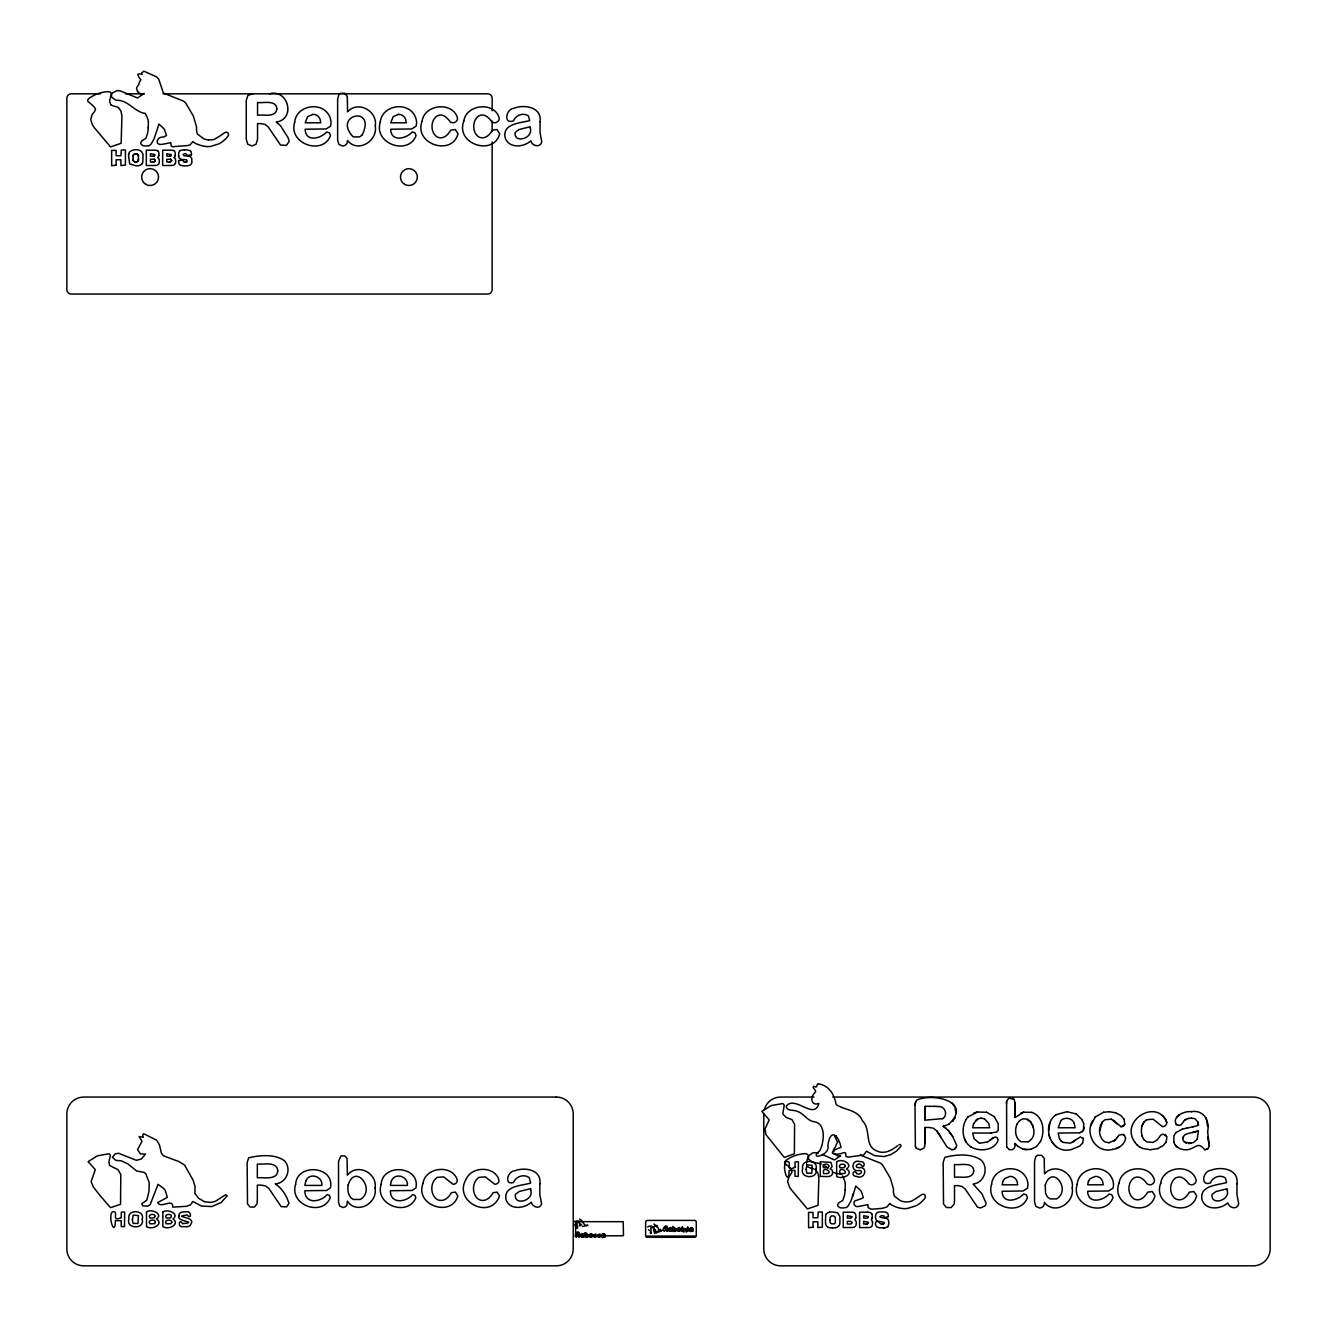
<?xml version="1.0" encoding="UTF-8"?>
<svg xmlns="http://www.w3.org/2000/svg" width="1337" height="1337" viewBox="0 0 1337 1337"><rect width="100%" height="100%" fill="white"/><g stroke="black" fill="none" stroke-linecap="round" stroke-linejoin="round"><path stroke-width="1.5" d="M1207.562 1131.687C1210.186 1121.058 1203.551 1109.443 1191.451 1111.682M582.314 1226.363L583.717 1226.33M1204.838 1149.787L1207.963 1148.6L1209.316 1145.976L1207.629 1131.687M138.413 159.036L138.413 156.362A19.169 19.169 0 0 0 138.379 155.56L136.875 153.922A17.732 17.732 0 0 0 135.906 153.905A19.704 19.704 0 0 0 134.786 153.922L133.165 155.476A18.05 18.05 0 0 0 133.132 156.446L133.115 159.187A16.011 16.011 0 0 0 133.165 160.356L134.636 161.794A18.066 18.066 0 0 0 135.622 161.827L135.839 161.827A15.676 15.676 0 0 0 136.641 161.81L138.129 161.142A2.975 2.975 0 0 0 138.346 160.356L138.379 160.022A18.634 18.634 0 0 0 138.413 159.036A13.236 13.236 0 0 1 138.346 160.524M148.173 127.667L148.407 122.051M845.101 1189.679L845.335 1184.064M155.209 160.44L154.574 159.337L150.429 159.287L150.429 162.028L152.986 162.028A15.66 15.66 0 0 0 153.788 161.994L155.209 160.824M171.554 160.44L170.919 159.337L166.774 159.287L166.774 162.028L169.331 162.028A15.66 15.66 0 0 0 170.133 161.994L171.571 160.824M128.586 156.028L129.672 163.933L135.973 165.838A20.306 20.306 0 0 0 138.764 165.654M648.478 1229.789L651.069 1231.243L650.835 1227.717M791.203 1169.19L791.989 1172.114L790.117 1175.24A14.891 14.891 0 0 0 789.064 1176.677L787.627 1181.607L789.498 1187.055A25.403 25.403 0 0 0 791.32 1189.746L807.448 1208.915L818.06 1205.305L818.862 1177.797L817.826 1172.933L815.386 1169.775A10.078 10.078 0 0 0 814.851 1169.323M577.149 1226.096L577.016 1222.77M191.475 154.825L187.247 155.543L185.843 153.621A18.066 18.066 0 0 0 184.941 153.621L183.102 154.474M1071.388 1149.519C1051.216 1155.101 1040.236 1125.787 1056.13 1114.69M1048.676 1130.701L1049.896 1123.013M155.192 161.159L155.209 160.992A6.117 6.117 0 0 0 155.209 160.29M171.537 161.159L171.554 160.992A6.117 6.117 0 0 0 171.554 160.29M806.545 1162.572L807.632 1158.176A21.375 21.375 0 0 0 808.083 1156.455L808.15 1155.72A1.755 1.755 0 0 0 808.016 1155.151A2.356 2.356 0 0 0 807.08 1154.098L805.593 1153.664A6.317 6.317 0 0 0 804.841 1153.664A35.33 35.33 0 0 0 786.006 1160.349L784.735 1161.836A2.005 2.005 0 0 0 784.618 1162.672A1.738 1.738 0 0 0 784.886 1163.491L786.992 1165.279L785.939 1164.494M158.969 155.259L158.735 156.329A2.407 2.407 0 0 1 157.9 157.415M175.314 155.259L175.08 156.329A2.407 2.407 0 0 1 174.245 157.415M1006.677 1146.745L1006.611 1101.103L1008.9 1098.212L1014.048 1099.231L1015.218 1103.192L1015.218 1117.481L1015.151 1103.192M1006.377 1103.593L1006.661 1101.103M880.03 1216.486L881.568 1215.651A18.701 18.701 0 0 1 882.504 1215.634L883.857 1215.885L884.175 1217.556L888.403 1216.837A9.259 9.259 0 0 0 888.42 1216.152L888.286 1215.032A3.978 3.978 0 0 0 887.618 1213.428A2.992 2.992 0 0 0 886.698 1212.609A3.643 3.643 0 0 0 886.047 1212.308L884.359 1211.991A22.696 22.696 0 0 0 882.838 1211.907L881.35 1211.907A20.891 20.891 0 0 0 879.529 1212.007L878.977 1212.091A5.264 5.264 0 0 0 877.072 1212.759A2.824 2.824 0 0 0 876.236 1213.612L875.952 1214.146A8.306 8.306 0 0 0 875.618 1217.539L875.919 1219.377A3.175 3.175 0 0 0 877.273 1220.915A4.462 4.462 0 0 0 878.376 1221.333L878.626 1221.4A20.991 20.991 0 0 0 880.615 1221.617L884.325 1222.503A4.145 4.145 0 0 1 884.325 1223.071L883.256 1224.04A14.54 14.54 0 0 1 882.554 1224.057C878.877 1225.177 880.197 1219.712 875.819 1221.934L875.501 1223.004A13.52 13.52 0 0 0 875.568 1224.157L875.702 1224.959A3.66 3.66 0 0 0 876.17 1226.046L876.353 1226.313A2.975 2.975 0 0 0 877.306 1227.165L879.044 1227.7A22.946 22.946 0 0 0 881.651 1227.851L883.272 1227.851A22.294 22.294 0 0 0 884.375 1227.801L886.08 1227.516A3.961 3.961 0 0 0 887.684 1226.597M951.927 1149.787L946.98 1146.929L936.769 1130.835L933.209 1128.161L928.714 1127.442L925.154 1127.442L924.803 1146.344L923.75 1148.266L920.09 1149.787M1109.008 1142.751L1105.114 1141.948C1097.644 1137.403 1097.727 1124.267 1105.131 1119.687L1111.498 1119.203M1099.666 1130.968L1102.189 1122.111M1146.812 1119.687C1141.246 1122.863 1140.611 1130.149 1141.982 1135.815M915.377 1146.26L914.993 1104.93L916.513 1100.167C932.691 1092.63 973.186 1101.354 948.718 1124.35M915.043 1104.93L915.41 1102.106M133.215 155.092L133.249 154.925A14.473 14.473 0 0 0 133.132 156.446M1079.711 1132.807L1083.655 1130.35L1083.672 1123.682M1082.201 1132.021L1084.223 1127.442M844.516 1195.178L842.761 1200.425L838.683 1202.899L837.647 1204.955A2.607 2.607 0 0 0 838.048 1206.258L839.603 1207.545A4.479 4.479 0 0 0 841.04 1207.879A21.71 21.71 0 0 0 843.129 1207.929L845.987 1207.595A5.849 5.849 0 0 0 848.46 1205.406L848.811 1204.804A23.397 23.397 0 0 1 849.53 1203.484L850.332 1202.13A33.893 33.893 0 0 0 850.867 1201.211L854.477 1190.515A39.091 39.091 0 0 0 854.895 1189.128L855.362 1187.44A33.358 33.358 0 0 1 855.747 1186.153L855.78 1186.086A45.776 45.776 0 0 1 861.178 1191.183L861.362 1191.501A20.891 20.891 0 0 1 861.88 1193.156L863.384 1197.584L860.894 1198.905A6.852 6.852 0 0 0 859.958 1199.105L858.371 1199.69A34.645 34.645 0 0 1 856.582 1200.325C851.719 1200.827 854.142 1208.063 858.504 1206.459A10.061 10.061 0 0 0 860.025 1206.175L862.632 1205.673A13.537 13.537 0 0 0 864.521 1205.322L865.49 1205.088A11.431 11.431 0 0 1 866.175 1204.955L866.978 1204.754M1186.27 1143.269L1183.145 1140.511L1182.744 1138.539L1184.181 1135.347L1187.055 1133.793L1198.453 1130.968L1197.133 1139.291M1182.81 1138.539L1183.145 1136.717M1113.554 1120.172L1120.857 1126.623A4.278 4.278 0 0 0 1124.835 1124.166L1123.966 1119.069M1134.695 1141.915C1119.403 1120.456 1157.407 1097.56 1166.817 1122.612L1166.449 1124.166A4.278 4.278 0 0 1 1162.471 1126.623L1153.112 1119.203L1146.745 1119.687M128.787 153.889L128.853 153.638A4.546 4.546 0 0 1 129.522 152.067C132.764 148.791 141.17 148.507 142.725 153.705M973.637 1123.598L972.651 1127.759L989.664 1127.759L988.795 1123.565L984.416 1118.785M191.676 162.813L191.392 163.666A3.008 3.008 0 0 1 190.756 164.568A4.095 4.095 0 0 1 188.901 165.554L187.782 165.755A20.406 20.406 0 0 1 186.361 165.838L184.723 165.838A24.317 24.317 0 0 1 182.484 165.738L180.395 165.136A2.975 2.975 0 0 1 179.425 164.301L179.242 164.033A3.66 3.66 0 0 1 178.79 162.947L178.673 162.412A14.941 14.941 0 0 1 178.59 160.59L182.601 159.922L183.754 162.011A15.509 15.509 0 0 0 184.623 162.044L187.18 161.794L186.729 159.838A16.128 16.128 0 0 0 186.11 159.771L183.687 159.604A23.063 23.063 0 0 1 181.982 159.437L181.464 159.32A4.462 4.462 0 0 1 180.595 159.019A3.443 3.443 0 0 1 179.96 158.635A3.209 3.209 0 0 1 178.924 157.131L178.673 156.111M855.78 1217.907L855.647 1218.341A2.373 2.373 0 0 1 855.011 1219.277L855.028 1219.912A2.239 2.239 0 0 1 855.697 1220.597L856.181 1222.185A7.855 7.855 0 0 1 855.897 1225.661L855.697 1225.879A2.791 2.791 0 0 1 854.61 1226.965L854.36 1227.082A8.59 8.59 0 0 1 851.351 1227.5L843.246 1227.567L843.246 1212.208L851.134 1212.208A10.178 10.178 0 0 1 853.708 1212.442M872.142 1217.907L872.008 1218.341A2.373 2.373 0 0 1 871.356 1219.277L871.373 1219.912A2.239 2.239 0 0 1 872.042 1220.597L872.526 1222.185M1166.198 1141.932L1166.95 1136.768L1163.257 1134.127L1160.834 1135.013L1157.324 1139.809L1153.229 1142.433M1016.855 1124.417C1014.582 1130.233 1015.167 1138.489 1021.167 1141.798L1028.186 1141.781M580.392 1225.661L580.876 1224.157L581.612 1224.725M654.378 1230.775L654.695 1229.839M951.86 1149.787L954.468 1149.218L956.824 1145.709L952.679 1136.467L948.267 1130.484M1082.619 1142.918L1083.388 1138.673L1080.396 1136.935L1070.402 1143.185L1062.765 1142.35M852.521 1196.264L853.524 1193.373M466.379 1178.616C452.324 1201.93 490.98 1220.648 499.503 1195.88L497.097 1192.119L493.102 1192.688C490.395 1197.718 485.147 1202.464 479.064 1199.623C471.593 1195.061 471.694 1182.008 479.014 1177.362L485.381 1176.878L494.757 1184.298A4.278 4.278 0 0 0 498.718 1181.841L499.035 1180.287C495.292 1166.115 472.379 1165.931 466.379 1178.616M1090.775 1125.687L1095.22 1117.013M1092.513 1120.941C1084.608 1134.612 1096.323 1153.697 1112.534 1149.436M1040.453 1141.497C1045.25 1131.704 1043.445 1116.044 1031.679 1112.367M175.348 163.365L175.13 163.849A2.791 2.791 0 0 1 174.027 164.952A8.206 8.206 0 0 1 170.785 165.47L162.663 165.537L162.679 150.179L170.551 150.179A11.381 11.381 0 0 1 172.69 150.329L173.726 150.747M889.79 1203.584L886.916 1206.96A8.206 8.206 0 0 0 886.113 1207.161L883.239 1208.096A10.462 10.462 0 0 1 881.935 1208.347L873.245 1209.149A26.239 26.239 0 0 1 870.537 1208.966L868.064 1207.512L867.897 1204.42M965.916 1119.721C961.119 1128.311 962.272 1141.129 970.913 1146.895M653.559 1230.742L653.709 1230.241A3.459 3.459 0 0 0 653.776 1229.689M1141.965 1125.955L1143.87 1122.111M362.344 134.736C376.449 104.771 331.927 114.664 353.202 136.892L359.737 136.875L362.344 134.736M1191.501 1111.682C1184.816 1110.729 1171.73 1116.144 1176.259 1124.417M1016.788 1124.417C1026.615 1107.287 1042.693 1134.311 1028.12 1141.781M973.57 1123.598L977.932 1118.802L981.174 1118.2M1060.943 1120.607L1058.169 1127.759L1075.182 1127.759L1074.296 1123.565M952.713 1121.476L955.086 1117.565M1175.858 1132.69L1173.97 1135.681L1173.802 1141.965M839.101 1225.444L838.967 1225.645A5.114 5.114 0 0 1 835.475 1227.633M1040.52 1141.497L1036.376 1146.645L1030.593 1149.419M1117.364 1137.486L1113.754 1141.447M965.849 1119.721L967.988 1116.93M587.829 1225.327L584.419 1225.879M1117.314 1137.486L1119.153 1135.013L1123.214 1134.444M1197.2 1139.291L1193.69 1142.433L1188.576 1143.653M1188.392 1118.434L1184.415 1120.423L1181.189 1124.785L1178.916 1125.42M1166.248 1141.932L1163.006 1145.725L1157.608 1148.617M1082.669 1142.918L1079.627 1146.16L1071.321 1149.519M579.272 1226.062L579.773 1223.238L577.083 1221.734M579.623 1221.216L576.765 1221.015M1176.844 1117.03L1179.084 1114.908M987.592 1141.948L994.878 1136.935L997.268 1137.72L998.154 1139.943C994.678 1150.756 979.536 1152.026 970.846 1146.895M990.048 1140.16L992.89 1137.553M1015.151 1117.481L1023.59 1112.183L1031.746 1112.367M954.401 1149.218L956.189 1147.664M575.562 1221.717L575.662 1236.04L623.477 1235.722L623.209 1221.7L577.835 1221.65M1115.71 1139.809L1108.958 1142.751M967.921 1116.93L977.397 1112.016L986.572 1112.267M942.635 1118.651C948.234 1115.61 945.209 1106.2 938.908 1106.535M1095.17 1117.013L1103.56 1112.284M1175.791 1132.69L1182.543 1129.046M1073.093 1141.948L1075.5 1140.16M1184.482 1120.423L1186.153 1119.186M587.595 1225.193C584.403 1227.667 582.23 1219.311 579.556 1219.093M889.757 1203.618A13.387 13.387 0 0 0 893.216 1205.807A41.297 41.297 0 0 0 895.071 1206.609A28.11 28.11 0 0 0 902.692 1208.548A22.361 22.361 0 0 0 907.388 1208.481L915.929 1205.84A26.372 26.372 0 0 0 924.218 1199.022L925.505 1197.317L924.753 1194.626L922.731 1194.125L920.274 1195.596A80.421 80.421 0 0 1 912.001 1200.843L911.483 1201.127A14.707 14.707 0 0 1 905.416 1201.829A13.855 13.855 0 0 1 900.403 1200.659L894.303 1196.047L893.317 1192.036A17.047 17.047 0 0 0 893.467 1188.927L890.292 1178.098L882.504 1164.861A17.933 17.933 0 0 0 880.03 1162.973L861.212 1155.452A4.613 4.613 0 0 1 860.393 1154.717M897.595 1145.692C891.996 1150.238 884.542 1154.433 877.273 1151.157C863.752 1146.394 871.64 1129.581 862.281 1120.54C857.869 1109.643 844.666 1110.195 836.193 1104.646C834.388 1094.903 829.458 1085.527 818.394 1083.806M574.024 1221.717L575.846 1221.065M975.442 1120.607L977.999 1118.802M1060.893 1120.607C1064.87 1116.529 1072.575 1117.999 1074.363 1123.565M180.161 150.763L179.91 150.947A2.875 2.875 0 0 0 179.308 151.582L178.907 152.418A8.724 8.724 0 0 0 178.74 156.095M157.9 157.415L158.1 157.9A2.273 2.273 0 0 1 158.886 158.785L159.22 159.922A8.072 8.072 0 0 1 159.036 163.365L158.785 163.849A2.791 2.791 0 0 1 157.682 164.952A8.206 8.206 0 0 1 154.423 165.47L146.318 165.537L146.318 150.179L154.206 150.179A11.381 11.381 0 0 1 156.345 150.329L157.382 150.747M174.245 157.415L174.445 157.9A2.273 2.273 0 0 1 175.247 158.785L175.582 159.922A8.072 8.072 0 0 1 175.381 163.365M653.041 1226.581L652.707 1226.714A7.103 7.103 0 0 0 652.005 1226.38L651.386 1226.113A2.156 2.156 0 0 0 650.634 1225.962M1112.484 1149.436C1118.501 1148.65 1124.768 1144.622 1125.62 1138.205L1124.434 1135.431M694.939 1236.056L647.058 1236.107M1206.459 1149.486L1207.896 1148.6M898.832 1144.773L900.469 1144.522L901.038 1146.127L896.358 1151.19L890.509 1154.784L883.907 1156.555L874.716 1155.653L866.493 1151.241L863.752 1154.967L848.21 1157.14L845.987 1156.455L845.652 1152.979L844.199 1152.544M1056.08 1114.69L1066.993 1111.682M987.642 1141.948L979.436 1143.269M1115.944 1148.617L1118.919 1147.347M942.702 1118.651L925.154 1120.139L925.154 1106.334L934.596 1106.334M148.758 145.7L146.201 145.917A21.71 21.71 0 0 1 144.112 145.867A4.479 4.479 0 0 1 142.675 145.516L141.12 144.246A2.607 2.607 0 0 1 140.736 142.925L141.755 140.886L145.85 138.413L147.588 133.165A34.561 34.561 0 0 0 148.24 127.667M655.999 1231.176L656.317 1231.611A4.663 4.663 0 0 0 657.369 1231.561L657.72 1231.477M1020.582 1113.27L1023.657 1112.183M948.785 1124.35L943.103 1126.239L948.334 1130.484L952.729 1136.467M843.296 1152.878C831.631 1156.806 827.202 1151.491 840.973 1147.447C838.901 1135.481 830.177 1127.208 827.87 1145.809C830.544 1155.469 807.648 1160.85 819.698 1150.823C824.177 1142.751 826.5 1122.879 813.732 1121.676C806.729 1120.439 803.27 1112.518 796.133 1110.997C792.824 1109.61 786.758 1111.398 786.173 1106.317C794.93 1094.602 814.099 1120.807 818.929 1103.443C811.292 1106.434 809.904 1097.51 814.434 1093.165C818.328 1090.875 811.191 1087.733 813.648 1086.279C818.344 1088.702 815.854 1084.541 818.177 1083.722M973.804 1113.036L977.464 1112.016M1192.938 1126.807L1198.453 1125.353L1198.002 1122.144L1194.894 1118.618L1191.451 1118.2M1192.42 1132.573L1198.403 1130.968M1157.675 1148.617L1150.288 1149.703M1186.888 1128.127L1193.005 1126.807M1182.476 1129.046L1186.955 1128.127M836.227 1135.949L834.689 1136.249L837.062 1141.129A5.181 5.181 0 0 0 837.798 1141.765L837.798 1141.865A15.743 15.743 0 0 0 836.695 1143.653A6.601 6.601 0 0 0 836.31 1144.455L835.424 1146.929A2.975 2.975 0 0 1 835.073 1147.413L833.653 1149.436A2.707 2.707 0 0 0 833.603 1150.99L833.887 1151.876M312.975 114.38L307.644 116.603L305.204 122.803L320.78 122.803L320.111 119.377A7.17 7.17 0 0 0 312.975 114.38M398.51 114.38L393.195 116.603L390.755 122.803L406.314 122.803L405.646 119.377A7.17 7.17 0 0 0 398.51 114.38M170.551 156.095L171.22 155.092A5.381 5.381 0 0 0 171.22 154.557L166.807 153.738L166.807 156.145L169.03 156.145A22.194 22.194 0 0 0 169.615 156.145L170.551 156.095A14.456 14.456 0 0 1 169.816 156.128M134.252 153.972L134.419 153.956A15.543 15.543 0 0 1 135.906 153.905A14.189 14.189 0 0 1 137.226 153.956M867.446 1223.99L868.482 1222.837A6.05 6.05 0 0 0 868.482 1222.302L863.702 1221.316L863.702 1224.04L866.259 1224.04A12.635 12.635 0 0 0 867.446 1223.99A12.451 12.451 0 0 1 866.259 1224.04M253.011 93.74L247.88 95.378L246.259 100.509L246.259 139.215L247.713 144.195L251.924 145.967L256.019 144.262L257.556 139.215L257.556 123.622L260.514 123.622L264.843 124.308L268.119 126.814L280.536 145.081L286.519 145.332L289.193 141.321L288.057 137.577L280.536 125.728L276.207 122.018C295.995 119.327 288.458 88.743 269.606 93.74M1153.296 1142.433L1146.795 1141.948L1143.82 1139.592M1191.3 1143.336L1184.365 1142.149M1103.51 1112.284L1109.008 1111.682M1017.641 1146.177L1023.206 1149.268L1030.643 1149.419M154.022 156.111L154.875 155.092A5.381 5.381 0 0 0 154.875 154.557L150.463 153.738L150.463 156.145L152.685 156.145A22.194 22.194 0 0 0 153.27 156.145L154.022 156.111A14.456 14.456 0 0 1 153.471 156.128M990.934 1133.057L996.683 1132.021L998.204 1130.35L998.154 1123.682L994.243 1116.646M1188.326 1118.434L1191.501 1118.2M1079.761 1132.807L1058.169 1133.057L1059.506 1138.673M184.422 149.894L185.927 149.894A24.267 24.267 0 0 1 187.096 149.928L189.787 150.596A2.992 2.992 0 0 1 190.539 151.231M826.567 1173.602C834.472 1173 821.386 1164.644 823.642 1173.602L826.383 1173.602M842.945 1173.602C850.85 1173 837.798 1164.544 840.02 1173.602L842.761 1173.602M100.476 93.824L71.329 93.824A4.479 4.479 0 0 0 66.85 98.303L66.85 289.611A4.479 4.479 0 0 0 71.329 294.073L487.687 294.073A4.479 4.479 0 0 0 492.15 289.611L492.15 141.973M125.461 93.824L144.195 93.824M162.93 93.824L487.687 93.824A4.479 4.479 0 0 1 492.15 98.303L492.15 110.787M813.966 1097.059L780.658 1097.059A16.88 16.88 0 0 0 764.346 1109.56M832.7 1097.059L1253.27 1097.059A16.88 16.88 0 0 1 1270.15 1113.938L1270.15 1248.959A16.88 16.88 0 0 1 1253.27 1265.838L780.658 1265.838A16.88 16.88 0 0 1 763.778 1248.959L763.778 1113.938M1198.403 1125.353L1197.935 1122.144M991.001 1133.057L972.651 1133.057L974.004 1138.673L979.503 1143.269M1082.719 1137.72L1083.388 1138.673M867.479 1212.208L859.591 1212.208L859.591 1227.567L867.696 1227.567A8.59 8.59 0 0 0 870.738 1227.165L870.955 1226.965A2.791 2.791 0 0 0 872.058 1225.879L872.175 1225.628A7.855 7.855 0 0 0 872.459 1222.185M850.031 1221.316L847.357 1221.316L847.357 1224.04L849.914 1224.04A12.451 12.451 0 0 0 851.101 1223.99L852.137 1222.837A6.05 6.05 0 0 0 852.12 1222.302L850.232 1221.316M654.378 1231.929L654.395 1233.466M656.016 1231.929L656.032 1233.466M832.249 1227.867L832.901 1227.867A21.409 21.409 0 0 0 835.475 1227.7M934.546 1106.334L938.975 1106.535M838.8 1173.853L841.541 1174.454M859.022 1167.636C868.783 1166.315 864.805 1180.404 856.499 1176.41C850.131 1176.259 853.791 1167.92 856.9 1173.719C859.958 1175.607 864.053 1170.945 859.49 1170.41C850.282 1172.833 851.184 1158.427 860.092 1161.669C866.276 1160.6 864.554 1170.36 860.577 1164.443C857 1162.204 853.892 1167.986 858.738 1167.619M1108.958 1111.682L1115.676 1112.752M1150.338 1149.703L1142.567 1148.45M1066.926 1111.682L1076.385 1114.005M1023.206 1149.268L1027.267 1149.787M837.664 1173.719L832.801 1172.315L831.932 1169.808L830.093 1168.956L832.149 1166.633L830.945 1162.371L820.266 1161.769L820.266 1176.376C823.208 1176.109 833.452 1178.582 832.516 1172.031M1177.446 1125.169L1178.967 1125.42M981.107 1118.2L984.483 1118.785M920.14 1149.787L916.313 1148.199M1008.883 1149.436L1010.722 1149.787A4.228 4.212 0 0 0 1014.9 1146.745L1015.218 1143.503M818.244 1153.129L817.024 1152.878A13.403 13.403 0 0 0 813.715 1152.728A3.677 3.677 0 0 0 812.595 1152.979L809.052 1155.452L808.367 1157.508A3.827 3.827 0 0 0 808.985 1159.53L812.127 1161.803A3.142 3.142 0 0 0 813.548 1162.271L821.403 1163.909M1204.904 1149.787C1198.069 1142.166 1197.835 1146.294 1189.094 1149.452C1183.078 1150.773 1175.557 1148.433 1173.736 1141.965M885.879 1218.241L886.164 1218.308A3.994 3.994 0 0 1 887.551 1219.01L887.768 1219.21A2.791 2.791 0 0 1 888.32 1219.929L888.787 1222.235A11.164 11.164 0 0 1 888.57 1225.143L888.32 1225.695A3.008 3.008 0 0 1 887.668 1226.597M786.691 1117.648L791.955 1119.604L794.579 1124.283L794.395 1153.781L784.284 1157.458L765.884 1134.528L764.998 1129.03L769.193 1119.871L761.873 1111.398L771.165 1105.582L782.864 1103.526L784.234 1105.164L782.797 1113.988L786.273 1117.498M659.408 1230.825L660.461 1230.809A8.189 8.189 0 0 0 661.431 1230.174L661.815 1230.374A2.507 2.507 0 0 1 659.525 1231.594A2.256 2.256 0 0 1 658.239 1231.093M986.505 1112.267L994.31 1116.646M822.372 1154.449L834.388 1159.964L840.639 1155.753A4.061 4.061 0 0 1 839.72 1155.987L839.302 1156.02A4.345 4.345 0 0 1 837.413 1155.703L835.909 1154.767A13.052 13.052 0 0 1 835.14 1154.115M1111.431 1119.203L1117.197 1124.083M823.224 1164.811L827.82 1168.037M1139.425 1146.862L1142.634 1148.45M1027.284 1119.102L1031.128 1121.96M1115.61 1112.752L1120.807 1115.493L1124.033 1119.069M1176.192 1124.417L1177.513 1125.169M659.108 1230.658L658.589 1230.14A3.443 3.443 0 0 0 658.272 1228.536A7.153 7.153 0 0 0 657.62 1227.282L657.52 1227.199M943.153 1126.239L945.811 1128.027M1008.95 1149.436L1006.611 1146.745M1012.577 1098.195L1013.981 1099.231M1164.828 1134.444L1166.115 1135.431M1123.147 1134.444L1124.484 1135.431M1076.335 1114.005L1082.268 1119.971M118.475 107.745L120.898 110.921L121.934 115.784L121.149 143.293L110.52 146.903L94.392 127.734A25.403 25.403 0 0 1 92.571 125.043L90.699 119.578L91.986 114.932A14.891 14.891 0 0 1 93.189 113.227L93.64 112.676A7.12 7.12 0 0 0 95.395 109.534M1056.414 1146.895L1051.484 1141.848M1060.909 1140.812L1062.831 1142.35M1136.751 1144.656L1139.492 1146.862M652.205 1227.667L652.155 1227.617A4.145 4.145 0 0 0 651.704 1227.249L651.47 1227.132A2.741 2.741 0 0 0 650.885 1226.898M1017.691 1146.177L1015.151 1143.503L1015.151 1144.439M1162.421 1115.493L1165.647 1119.069L1166.75 1122.612M575.762 1226.029L574.743 1224.826M99.64 1195.061L110.52 1207.679L120.531 1204.286L120.815 1174.504L117.94 1169.641L109.517 1165.446L108.899 1161.753L110.47 1155.185L109.099 1153.747L97.4 1155.82L88.108 1161.636L95.295 1169.608L91.133 1181.691L93.289 1186.888L99.122 1194.426M1174.905 1144.505L1176.677 1146.678M952.178 1103.025L954.936 1107.32L955.871 1112.501M110.67 104.453L109.601 101.094L110.72 96.164A19.754 19.754 0 0 0 111.071 94.827L111.222 93.707A1.755 1.755 0 0 0 110.954 92.888A2.356 2.356 0 0 0 110.152 92.069L107.913 91.635A35.33 35.33 0 0 0 89.094 98.336L87.924 99.573A2.022 2.022 0 0 0 87.741 100.927A1.738 1.738 0 0 0 87.958 101.478L90.933 103.935A21.743 21.743 0 0 1 93.105 105.84L93.272 106.041A7.554 7.554 0 0 1 95.512 109.316M1134.628 1141.915L1136.818 1144.656M936.719 1130.835L940.63 1136.517M1059.456 1138.673L1060.96 1140.812M145.332 113.461C134.92 112.308 127.884 99.74 116.62 100.258A3.142 3.142 0 0 1 115.199 99.774L112.057 97.501A3.827 3.827 0 0 1 111.439 95.479L111.807 93.908A2.858 2.858 0 0 1 112.893 92.771L116.787 90.715A13.403 13.403 0 0 1 120.113 90.849L137.46 97.952L144.112 93.573L142.391 94.008A4.345 4.345 0 0 1 140.485 93.674L138.981 92.754A13.052 13.052 0 0 1 138.446 92.303M915.327 1146.26L916.38 1148.199M1141.932 1135.815L1143.87 1139.592M964.412 1138.589L965.966 1141.848M1082.201 1119.971L1083.722 1123.682M191.626 158.485L191.392 157.916A2.791 2.791 0 0 0 190.84 157.198L190.623 156.997A3.927 3.927 0 0 0 189.486 156.379L188.651 156.162A21.024 21.024 0 0 0 186.495 155.944L184.305 155.794A13.052 13.052 0 0 1 183.771 155.744M1206.124 1117.749L1207.578 1126.105M1032.415 1124.333L1033.217 1127.258M1048.977 1134.862L1049.913 1138.589M1209.316 1145.976L1207.562 1136.801M880.047 1217.171L883.423 1217.957A19.37 19.37 0 0 1 885.879 1218.208M655.147 1225.728L656.567 1226.697A3.56 3.56 0 0 1 657.537 1227.165M806.545 1163.825L807.732 1166.633A3.125 3.125 0 0 0 808.484 1167.201L810.222 1167.936A13.504 13.504 0 0 0 811.492 1168.287L812.261 1168.471A10.078 10.078 0 0 1 813.648 1168.856M925.221 1106.334L925.221 1120.139M925.154 1127.442L925.154 1143.586M577.567 1226.898L577.567 1228.335M576.297 1226.931L576.297 1228.335M492.15 121.182L492.15 131.578M826.182 1213.996A10.78 10.78 0 0 0 825.597 1218.04L825.481 1221.684A15.225 15.225 0 0 0 825.581 1223.355A5.248 5.248 0 0 0 827.804 1227.216M826.416 1214.063A4.98 4.98 0 0 1 829.475 1212.208M829.458 1212.158A6.518 6.518 0 0 1 830.11 1212.041A21.325 21.325 0 0 1 832.483 1211.924L837.63 1212.793L839.786 1216.419A17.431 17.431 0 0 1 839.887 1218.107L839.903 1221.483A11.883 11.883 0 0 1 839.335 1225.511M832.249 1227.767A12.651 12.651 0 0 1 827.837 1227.299M845.168 1189.696A34.561 34.561 0 0 1 844.483 1195.178M842.511 1176.059A25.236 25.236 0 0 1 845.385 1184.064M788.061 1166.131A21.743 21.743 0 0 1 790.033 1167.853M884.71 1227.767A20.406 20.406 0 0 1 883.272 1227.851M883.256 1224.057A19.303 19.303 0 0 1 882.336 1224.057M867.479 1212.241A10.178 10.178 0 0 1 870.053 1212.442A3.443 3.443 0 0 1 870.654 1212.759A2.875 2.875 0 0 1 871.858 1214.096M871.874 1214.096A6.852 6.852 0 0 1 872.075 1217.89M853.691 1212.492A3.443 3.443 0 0 1 854.31 1212.759A2.875 2.875 0 0 1 855.513 1214.096A6.852 6.852 0 0 1 855.73 1217.89M660.261 1229.221A3.376 3.376 0 0 1 656.551 1232.213A3.376 3.376 0 0 1 653.542 1228.502A3.376 3.376 0 0 1 657.252 1225.511M687.703 1226.814A3.376 3.376 0 0 1 686.148 1232.045M684.059 1232.096A3.376 3.376 0 0 1 682.455 1226.664M653.826 1224.04A3.109 3.109 0 0 1 655.448 1225.477M654.846 1229.321A4.579 4.579 0 0 1 655.381 1229.839M653.475 1228.018A2.039 2.039 0 0 1 653.793 1229.488M647.71 1227.048A2.239 2.239 0 0 1 649.715 1226.163M190.69 151.131A5.682 5.682 0 0 1 191.392 154.808M180.077 150.513A11.364 11.364 0 0 1 184.422 149.995M191.709 158.936A10.846 10.846 0 0 1 191.659 162.813M128.586 156.028A16.445 16.445 0 0 1 128.77 153.872M142.257 163.482A4.964 4.964 0 0 1 139.198 165.487M142.407 163.498A11.883 11.883 0 0 0 142.909 159.471L142.975 156.095A16.077 16.077 0 0 0 142.842 154.173M133.199 160.724A13.086 13.086 0 0 1 133.132 159.187M137.193 161.777A11.181 11.181 0 0 1 135.839 161.81M138.363 155.176A14.824 14.824 0 0 1 138.413 156.362M118.542 107.629A10.078 10.078 0 0 0 115.333 106.492L114.564 106.275A12.885 12.885 0 0 1 113.093 105.857L112.893 105.773A7.203 7.203 0 0 1 110.57 104.604M208.488 139.817A14.707 14.707 0 0 0 214.605 139.232L215.09 138.847A79.518 79.518 0 0 0 224.031 133.098L226.22 132.045L228.109 132.948L228.577 135.288L227.29 137.009A26.372 26.372 0 0 1 219.001 143.828L210.461 146.468A22.361 22.361 0 0 1 206.834 146.569A30.718 30.718 0 0 1 196.823 143.995A13.387 13.387 0 0 1 192.829 141.605L189.988 144.948A8.206 8.206 0 0 0 189.185 145.131L188.901 145.232A31.286 31.286 0 0 0 187.982 145.532L172.44 146.736C169.147 146.067 172.69 140.87 169.247 142.942A17.431 17.431 0 0 0 168.094 143.193L166.523 143.544A8.791 8.791 0 0 1 165.704 143.661L163.097 144.145A10.061 10.061 0 0 1 161.576 144.446C154.173 145.115 157.131 136.441 163.03 137.093A6.852 6.852 0 0 1 163.983 136.875L166.49 135.488L164.969 131.126A20.891 20.891 0 0 0 164.451 129.488L164.25 129.188A45.776 45.776 0 0 0 158.836 124.09L158.852 124.074A33.358 33.358 0 0 0 158.434 125.427L157.967 127.115A39.091 39.091 0 0 1 157.549 128.486L153.939 139.198A33.893 33.893 0 0 1 153.421 140.101L152.602 141.455A23.397 23.397 0 0 0 151.883 142.775L151.365 143.644A5.766 5.766 0 0 1 148.775 145.716M208.488 139.884A13.855 13.855 0 0 1 203.475 138.647L197.375 134.018L196.405 130.023A17.047 17.047 0 0 0 196.539 126.915L193.364 116.085L185.592 102.849A17.933 17.933 0 0 0 183.102 100.943L164.301 93.44A4.613 4.613 0 0 1 163.131 92.27L158.802 79.351A11.548 11.548 0 0 0 156.329 76.794L143.928 71.162L141.739 72.816L142.123 74.387L140.452 73.986A4.713 4.713 0 0 0 139.65 73.903L137.778 74.22L138.296 75.741A15.693 15.693 0 0 0 138.914 77.312L140.87 79.752A9.075 9.075 0 0 0 140.184 80.855A20.222 20.222 0 0 0 139.633 81.858A6.601 6.601 0 0 0 139.382 82.443L138.597 84.716A2.975 2.975 0 0 1 138.146 85.401L136.725 87.406A2.707 2.707 0 0 0 136.692 88.961L136.825 89.445A8.089 8.089 0 0 0 138.263 92.437M145.282 113.495A25.236 25.236 0 0 1 148.457 122.035M157.766 150.446A5.632 5.632 0 0 1 158.769 155.209M154.173 161.978A12.451 12.451 0 0 1 152.986 162.011M135.622 161.827A14.506 14.506 0 0 1 134.285 161.777M153.872 159.304A14.54 14.54 0 0 1 154.423 159.32M186.144 162.044A23.414 23.414 0 0 1 185.425 162.044M174.111 150.446A5.632 5.632 0 0 1 175.114 155.209M170.518 161.978A12.451 12.451 0 0 1 169.331 162.011M170.217 159.304A14.54 14.54 0 0 1 170.768 159.32M1124.768 1124.166A4.278 4.278 0 0 1 1120.807 1126.623M132.363 1219.611L133.098 1223.455L138.012 1223.422L138.413 1215.584L133.232 1215.132L132.363 1219.611M142.24 1219.244C145.048 1229.672 125.511 1229.221 128.92 1218.792C126.647 1209.083 145.148 1209.5 142.24 1219.244M155.393 1222.068L154.624 1223.656L149.878 1223.823C146.886 1219.645 155.359 1218.726 155.393 1222.068M171.788 1222.068L170.818 1223.706L166.256 1223.823C163.264 1219.645 171.738 1218.726 171.788 1222.068M178.974 1216.035C176.049 1221.834 199.313 1221.751 182.584 1223.673C179.342 1217.556 176.919 1227.516 182.935 1226.664C185.676 1226.631 190.222 1227.533 190.99 1223.94C196.272 1216.152 171.019 1217.322 187.163 1214.915C191.759 1220.731 191.776 1210.085 185.927 1211.89C183.019 1211.556 178.456 1212.041 178.974 1216.035M806.127 1169.374L806.863 1173.217L811.776 1173.201L812.177 1165.363L806.996 1164.895L806.127 1169.374M816.005 1169.006C818.846 1179.468 799.242 1178.967 802.685 1168.555C800.412 1158.845 818.912 1159.279 816.005 1169.006M830.026 1220.196L830.043 1221.199A13.086 13.086 0 0 0 830.127 1222.737L831.564 1223.806A18.066 18.066 0 0 0 832.55 1223.84L832.75 1223.84A11.181 11.181 0 0 0 834.121 1223.79L835.057 1223.154A2.975 2.975 0 0 0 835.274 1222.369L835.307 1222.035A18.634 18.634 0 0 0 835.341 1221.049L835.341 1218.375A14.824 14.824 0 0 0 835.274 1217.205L833.803 1215.951A17.732 17.732 0 0 0 832.834 1215.918A15.543 15.543 0 0 0 831.347 1215.951L830.093 1217.489A18.05 18.05 0 0 0 830.043 1218.458L830.026 1220.196M157.85 1202.531C160.707 1209.166 173.225 1197.501 172.74 1207.127L186.177 1206.342L190.472 1204.955L192.729 1201.462L201.603 1206.074L211.848 1206.542L221.223 1202.464L227.24 1195.713L225.619 1194.726L215.441 1201.278L211.112 1202.431L204.661 1201.796L198.628 1198.336L194.851 1193.239L195.052 1186.504L193.063 1180.019L184.59 1165.079L179.008 1161.619L163.465 1155.803L161.376 1153.179L159.454 1144.907L156.696 1140.227L143.828 1133.793L142.708 1134.729L143.26 1137.319L139.065 1136.534L142.006 1141.23L137.527 1149.653L140.469 1153.965L145.549 1154.015L141.304 1158.995L136.407 1160.332L118.575 1153.263L115.216 1153.798L112.425 1157.274L115.851 1160.399L121.115 1160.783L127.851 1163.858L136.625 1170.978L144.095 1172.382L145.817 1173.836L149.226 1182.693L149.009 1191.317L146.803 1200.175L141.772 1203.735L142.675 1205.807L147.906 1206.191L150.262 1204.436L158.017 1184.331L163.281 1188.158L165.22 1190.281L167.359 1197.384L157.85 1202.531M540.081 121.7L540.014 132.363L541.769 141.588C540.867 147.922 532.159 146.418 530.822 140.886C523.703 147.505 508.678 148.591 505.119 137.728C502.194 123.405 520.36 123.221 529.703 120.547L528.399 115.918C523.218 112.275 515.731 115.082 513.458 120.882C503.264 124.659 505.871 108.832 513.96 108.28C524.405 104.085 542.07 107.094 540.081 121.7M539.864 1183.78L539.797 1194.476L541.552 1203.651C540.415 1209.751 532.377 1207.227 531.307 1202.18C524.455 1208.732 509.631 1210.353 506.004 1199.64C503.297 1185.451 521.647 1185.952 530.689 1183.028L529.201 1177.596C523.87 1173.719 515.898 1176.41 513.475 1182.46C504.049 1185.702 507.375 1171.195 514.511 1170.861C524.622 1166.85 541.853 1169.574 539.864 1183.78M604.976 1235.087L605.009 1237.343L603.455 1237.327A1.855 1.855 0 0 1 602.419 1237.427C599.143 1235.923 606.63 1234.185 602.653 1234.519C599.778 1235.538 605.293 1231.644 604.976 1235.087M692.967 1229.087L693.101 1231.243L691.413 1231.377A1.905 1.905 0 0 1 690.343 1231.477C686.9 1230.007 694.371 1228.218 690.627 1228.569C687.536 1229.522 693.235 1225.511 692.967 1229.087M1236.992 1183.713L1236.926 1194.376L1238.697 1203.601C1237.795 1209.935 1229.087 1208.431 1227.75 1202.899C1220.631 1209.517 1205.606 1210.62 1202.03 1199.757C1199.105 1185.418 1217.288 1185.251 1226.631 1182.56L1225.327 1177.93C1220.129 1174.287 1212.659 1177.112 1210.386 1182.911C1200.175 1186.688 1202.799 1170.844 1210.871 1170.293C1221.333 1166.115 1238.998 1169.123 1236.992 1183.713M146.502 1211.991L146.502 1226.614C152.034 1230.508 164.367 1224.023 156.446 1219.043C163.883 1213.912 150.797 1208.314 146.502 1211.991M162.88 1211.991L162.88 1226.614C169.13 1230.508 180.261 1223.873 173.025 1218.993C180.027 1213.461 167.108 1208.665 162.88 1211.991M836.644 1161.769L836.644 1176.376C841.558 1180.203 854.961 1173.936 846.471 1168.956C854.076 1163.909 841.157 1158.009 836.644 1161.769M155.092 1216.369L154.256 1217.89L149.878 1217.974C147.154 1213.946 155.176 1213.127 155.092 1216.369M171.47 1216.369L170.635 1217.89L166.256 1217.974C163.532 1213.946 171.554 1213.127 171.47 1216.369M828.856 1166.131L828.188 1167.602L823.642 1167.753C820.901 1163.742 828.907 1162.939 828.856 1166.131M845.235 1166.131L844.399 1167.669L840.02 1167.753C837.28 1163.742 845.285 1162.939 845.235 1166.131M375.296 125.996C377.903 141.054 357.815 153.488 347.52 140.485L347.252 142.541A4.78 4.78 0 0 1 342.539 145.967L338.93 144.413L337.626 140.084L337.626 99.172L338.879 94.543L340.467 93.289L344.679 93.272L347.269 96.348L347.587 111.807C357.932 100.158 377.753 110.904 375.296 125.996M375.079 1188.058C377.819 1203.384 356.829 1215.049 347.369 1201.178L347.052 1204.42A4.228 4.228 0 0 1 342.89 1207.461L339.715 1206.108L338.528 1202.113L338.528 1161.268L341.052 1155.887L344.796 1155.87L347.085 1158.594L347.369 1175.156C357.063 1162.789 377.619 1172.716 375.079 1188.058M588.497 1235.522C588.497 1237.978 585.422 1237.544 584.837 1236.926C583.701 1229.689 586.508 1233.266 588.497 1235.522M676.489 1229.522L675.536 1231.36L672.845 1231.36L672.845 1226.38L676.489 1229.522M1072.224 1188.008C1074.814 1203.066 1054.743 1215.5 1044.448 1202.515L1044.164 1204.57A4.78 4.78 0 0 1 1039.451 1207.979L1035.857 1206.425L1034.537 1202.097L1034.537 1161.201L1035.807 1156.572L1037.378 1155.318L1041.59 1155.285L1044.197 1158.377L1044.515 1173.836C1054.86 1162.187 1074.681 1172.917 1072.224 1188.008M530.187 127.917C533.981 138.246 513.642 144.312 515.146 132.38L518.973 129.539L530.187 126.764L530.187 127.917M530.689 1189.98C534.499 1200.542 513.759 1206.559 515.38 1194.392L519.274 1191.468L530.689 1188.643L530.689 1189.98M604.057 1235.706L602.536 1236.524L604.057 1235.706M691.981 1229.706L690.477 1230.525L691.981 1229.706M851.803 1217.121L850.95 1218.124A14.456 14.456 0 0 1 850.399 1218.157L847.374 1218.157L847.374 1215.751L851.803 1216.57A5.381 5.381 0 0 1 851.803 1217.121M868.148 1217.121L867.462 1218.107A14.456 14.456 0 0 1 866.744 1218.157L863.735 1218.157L863.735 1215.751L868.148 1216.57A5.381 5.381 0 0 1 868.148 1217.121M1227.115 1189.93C1230.892 1200.258 1210.57 1206.325 1212.074 1194.392L1215.901 1191.551L1227.115 1188.777L1227.115 1189.93M294.692 122.219C287.873 143.744 322.718 155.994 330.54 135.605L329.42 132.848L326.746 131.945C320.796 138.63 305.555 142.574 305.137 129.238L326.161 128.97L330.523 126.213L331.075 123.071A16.362 16.362 0 0 0 326.512 111.857C316.518 101.746 295.962 107.261 294.692 122.219M295.611 1184.381C288.959 1205.189 322.501 1217.171 330.306 1197.618L329.42 1195.395L327.097 1194.609C320.83 1202.23 304.652 1204.537 304.853 1190.732L326.412 1190.482L330.356 1188.025C335.136 1165.998 296.948 1162.672 295.611 1184.381M380.243 122.219C373.407 143.744 408.253 155.994 416.074 135.605L414.971 132.848L412.297 131.945C406.348 138.63 391.089 142.574 390.671 129.238L411.712 128.97L416.074 126.213L416.626 123.071A16.362 16.362 0 0 0 412.063 111.857C402.053 101.746 381.513 107.261 380.243 122.219M381.145 1184.381C374.51 1205.189 408.036 1217.171 415.857 1197.618L414.955 1195.395L412.632 1194.609C406.364 1202.23 390.187 1204.537 390.404 1190.732L411.946 1190.482L415.891 1188.025C420.67 1165.998 382.482 1162.672 381.145 1184.381M580.542 1235.154C579.907 1239.483 586.893 1235.555 581.929 1236.708C585.539 1237.193 583.417 1230.625 580.542 1235.154M589.099 1235.154C588.464 1239.483 595.45 1235.555 590.486 1236.708C594.096 1237.193 591.973 1230.625 589.099 1235.154M668.433 1229.138C667.581 1233.75 674.951 1229.321 670.104 1230.759C673.213 1231.344 671.675 1224.374 668.433 1229.138M676.99 1229.138C676.138 1233.75 683.508 1229.321 678.661 1230.759C681.77 1231.344 680.232 1224.374 676.99 1229.138M991.619 1184.248C984.801 1205.773 1019.646 1218.007 1027.468 1197.618L1026.348 1194.877L1023.674 1193.974C1017.724 1200.643 1002.466 1204.587 1002.065 1191.25L1023.089 1190.983L1027.451 1188.242L1028.003 1185.083A16.362 16.362 0 0 0 1023.44 1173.886C1013.429 1163.775 992.89 1169.273 991.619 1184.248M1077.171 1184.248C1070.335 1205.773 1105.181 1218.007 1113.002 1197.618L1111.883 1194.877L1109.209 1193.974C1103.276 1200.643 1088.017 1204.587 1087.599 1191.25L1108.624 1190.983L1113.002 1188.242L1113.537 1185.083A16.362 16.362 0 0 0 1108.975 1173.886C1098.981 1163.775 1078.441 1169.273 1077.171 1184.248M348.121 1185.1C347.336 1190.331 348.155 1196.782 353.319 1199.473L360.355 1199.456C376.466 1189.562 355.057 1162.538 348.121 1185.1M585.807 1235.221C586.859 1239.733 588.464 1232.096 585.807 1235.221M673.798 1229.238C674.767 1233.533 676.288 1226.263 673.798 1229.238M1045.25 1185.167L1045.567 1193.373L1047.389 1196.816L1050.13 1198.905L1056.665 1198.888C1071.789 1189.629 1051.885 1163.691 1045.25 1185.167M422.124 121.166C413.35 144.095 451.956 156.563 458.039 133.834L455.299 129.539L450.703 130.157C448.062 134.937 443.182 139.817 437.266 137.042C430.213 132.664 430.313 120.28 437.232 115.818C442.998 113.01 447.31 117.957 450.452 122.118L452.675 122.803A4.88 4.88 0 0 0 457.204 119.996L457.572 118.191C453.126 101.278 424.431 103.952 422.124 121.166M463.805 121.166C455.048 144.095 493.637 156.563 499.737 133.834L496.996 129.539L492.4 130.157C489.76 134.937 484.88 139.817 478.947 137.042C471.911 132.664 472.011 120.28 478.913 115.818C484.679 113.01 489.008 117.957 492.15 122.118L494.356 122.803A4.88 4.88 0 0 0 498.902 119.996L499.253 118.191C494.824 101.278 466.128 103.952 463.805 121.166M423.027 1183.362C414.47 1205.523 451.722 1217.756 457.822 1195.88L455.416 1192.119L451.405 1192.688C448.697 1197.718 443.449 1202.464 437.366 1199.623C429.896 1195.061 429.996 1182.008 437.333 1177.362L443.7 1176.878L453.059 1184.298A4.278 4.278 0 0 0 457.02 1181.841L457.338 1180.287C452.892 1164.042 425.25 1166.75 423.027 1183.362M593.294 1235.054C592.959 1239.733 599.695 1235.221 594.43 1236.441C595.633 1234.469 597.756 1233.065 593.294 1235.054M597.455 1235.054C597.154 1239.666 603.789 1235.355 598.592 1236.441C599.795 1234.469 601.934 1233.065 597.455 1235.054M681.168 1229.037C680.516 1234.135 687.753 1228.77 682.689 1230.625C682.923 1228.586 686.182 1226.915 681.168 1229.037M685.346 1229.037C684.979 1233.901 691.897 1229.138 686.583 1230.408C687.953 1228.603 689.742 1226.881 685.346 1229.037M1119.036 1183.195C1110.278 1206.108 1148.867 1218.592 1154.967 1195.846L1152.227 1191.551L1147.631 1192.169C1144.99 1196.949 1140.11 1201.846 1134.177 1199.055C1127.141 1194.693 1127.241 1182.292 1134.144 1177.83C1139.909 1175.022 1144.238 1179.986 1147.38 1184.147L1149.586 1184.833A4.88 4.88 0 0 0 1154.132 1182.025L1154.499 1180.203C1150.054 1163.29 1121.359 1165.981 1119.036 1183.195M1160.733 1183.195C1151.976 1206.108 1190.565 1218.592 1196.665 1195.846L1193.908 1191.551L1189.328 1192.169C1186.688 1196.949 1181.808 1201.846 1175.875 1199.055C1168.839 1194.693 1168.922 1182.292 1175.841 1177.83C1181.607 1175.022 1185.936 1179.986 1189.061 1184.147L1191.284 1184.833A4.88 4.88 0 0 0 1195.813 1182.025L1196.18 1180.203C1191.752 1163.29 1163.056 1165.981 1160.733 1183.195M257.339 1201.244L256.988 1204.019L254.314 1207.077L250.119 1207.06L247.495 1203.935L247.161 1162.605L248.649 1157.842C259.545 1155.201 274.57 1153.714 284.38 1160.683C292.151 1168.672 286.603 1183.212 275.288 1183.913C282.107 1188.275 286.603 1195.796 288.959 1203.384L286.603 1206.893L281.188 1206.642L268.904 1188.509L265.394 1185.835L260.899 1185.117L257.339 1185.117L257.339 1201.244M576.715 1236.842C573.021 1238.413 577.183 1227.717 579.79 1233.733C578.938 1242.842 578.436 1231.41 576.715 1236.842M664.706 1230.842C660.144 1232.213 666.378 1221.333 667.698 1228.252C667.213 1236.274 666.378 1226.046 664.706 1230.842M954.484 1201.244L954.117 1204.152L951.108 1207.562L946.462 1207.545L943.521 1204.052L943.17 1162.522L944.808 1157.391C955.922 1154.399 971.347 1153.112 981.341 1160.249C989.012 1168.037 984.366 1182.877 973.119 1184.047L981.926 1193.791L986.121 1203.333L985.386 1205.623L980.623 1207.979L977.464 1207.11L965.047 1188.827L961.771 1186.337L957.426 1185.635L954.484 1185.635L954.484 1201.244M276.843 108.765C276.157 117.873 263.489 114.414 257.556 115.199L257.556 102.514C263.422 103.333 276.04 99.54 276.843 108.765M277.762 1170.828C277.11 1180.588 263.69 1177.095 257.339 1177.813L257.339 1164.009C263.623 1164.761 276.976 1160.967 277.762 1170.828M578.771 1233.8L576.715 1234.502L576.715 1233.115L578.771 1233.8M666.645 1227.801L664.706 1228.436L664.706 1227.165L666.645 1227.801M973.771 1170.777C973.085 1179.902 960.401 1176.443 954.484 1177.212L954.484 1164.527C960.35 1165.346 972.952 1161.569 973.771 1170.777M305.772 1181.273L304.853 1185.418L321.816 1185.418C322.952 1176.025 308.864 1172.081 305.772 1181.273M391.323 1181.273L390.404 1185.418L407.35 1185.418C408.487 1176.025 394.398 1172.081 391.323 1181.273M581.562 1234.836L583.166 1235.254L581.562 1234.836M590.118 1234.836L591.723 1235.254L590.118 1234.836M669.553 1228.853L671.04 1229.204L669.553 1228.853M678.11 1228.853L679.597 1229.204L678.11 1228.853M1002.884 1181.44L1002.132 1184.816L1017.708 1184.816L1017.039 1181.39A7.17 7.17 0 0 0 1009.903 1176.393L1004.572 1178.632L1002.884 1181.44M1088.418 1181.44L1087.666 1184.816L1103.242 1184.816L1102.574 1181.39A7.17 7.17 0 0 0 1095.438 1176.393L1090.123 1178.632L1088.418 1181.44M121.283 1217.556C109.918 1222.787 120.146 1209.784 112.158 1211.991C107.812 1217.422 115.132 1238.012 115.366 1220.631L121.132 1220.631L121.283 1226.581L124.508 1226.614L124.659 1211.991L121.283 1212.174L121.283 1217.556M795.047 1167.335C783.683 1172.566 793.911 1159.547 785.922 1161.769C781.577 1167.184 788.897 1187.774 789.131 1170.393L794.897 1170.393L795.047 1176.343L798.273 1176.376L798.423 1161.769L795.047 1161.953L795.047 1167.335M116.118 165.186L111.69 165.738L111.623 150.379L116.118 150.429L116.118 155.727L120.915 155.727L121.316 149.995L125.411 149.995L125.411 165.119L120.915 165.587L120.915 159.755L116.118 159.755L116.118 165.186M650.567 1233.433C649.347 1230.257 652.891 1233.6 650.567 1233.433M813.046 1227.199L808.618 1227.75L808.534 1212.408L813.046 1212.442L813.046 1217.756L817.826 1217.756L818.244 1212.007L822.339 1212.007L822.339 1227.149L817.826 1227.6L817.826 1221.767L813.046 1221.767L813.046 1227.199M556.342 1097.059L83.73 1097.059A16.88 16.88 0 0 0 66.85 1113.938L66.85 1248.959A16.88 16.88 0 0 0 83.73 1265.838L556.342 1265.838A16.88 16.88 0 0 0 573.222 1248.959L573.222 1113.938A16.88 16.88 0 0 0 556.342 1097.059M694.588 1220.414L647.325 1220.414A1.688 1.688 0 0 0 645.637 1222.102L645.637 1235.605A1.688 1.688 0 0 0 647.325 1237.293L694.588 1237.293A1.688 1.688 0 0 0 696.276 1235.605L696.276 1222.102A1.688 1.688 0 0 0 694.588 1220.414M145.883 184.389A8.44 8.44 0 0 0 158.535 177.069A8.44 8.44 0 0 0 145.883 169.766A8.44 8.44 0 0 0 145.883 184.389M404.693 184.389A8.44 8.44 0 0 0 417.345 177.069A8.44 8.44 0 0 0 404.693 169.766A8.44 8.44 0 0 0 404.693 184.389"/></g></svg>
